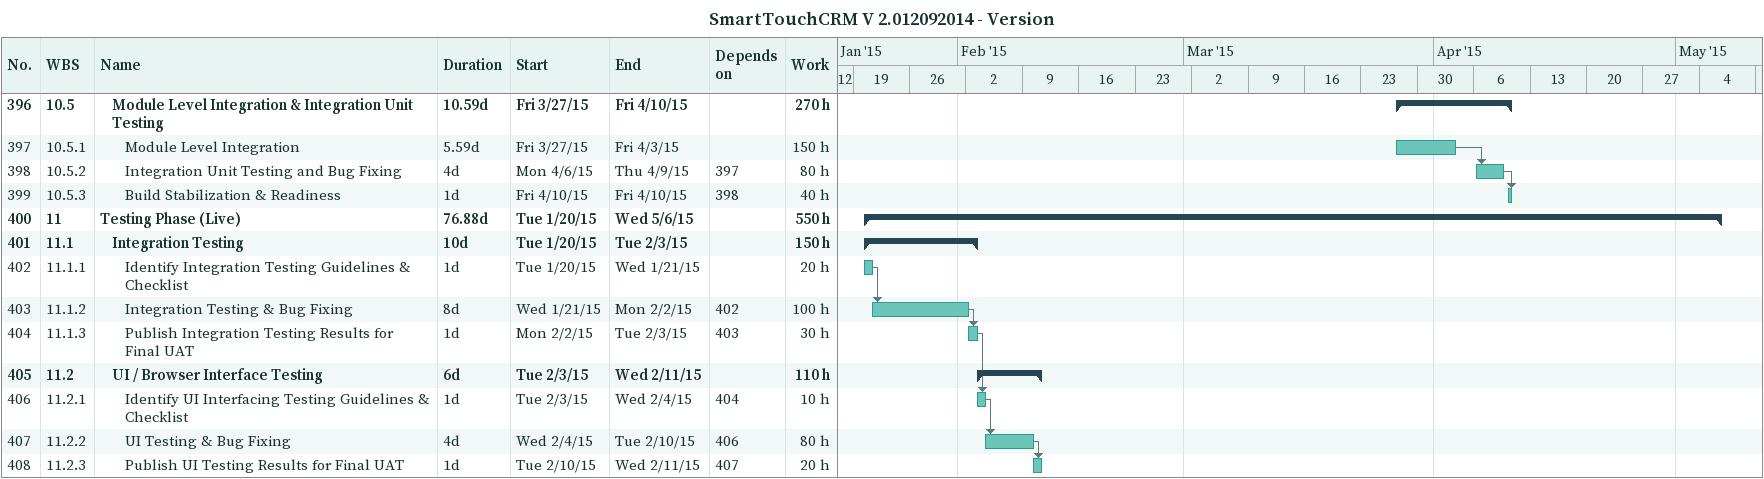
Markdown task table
SmartTouchCRM V 2.012092014 - Version

| ID | WBS | Task | Duration | Start | Finish | Predecessors | Work (h) |
|---|---|---|---|---|---|---|---|
| 396 | 10.5 | **Module Level Integration & Integration Unit Testing** | 10.59d | 2015-03-27 | 2015-04-10 |  | 270 |
| 397 | 10.5.1 | Module Level Integration | 5.59d | 2015-03-27 | 2015-04-03 |  | 150 |
| 398 | 10.5.2 | Integration Unit Testing and Bug Fixing | 4d | 2015-04-06 | 2015-04-09 | 397 | 80 |
| 399 | 10.5.3 | Build Stabilization & Readiness | 1d | 2015-04-10 | 2015-04-10 | 398 | 40 |
| 400 | 11 | **Testing Phase (Live)** | 76.88d | 2015-01-20 | 2015-05-06 |  | 550 |
| 401 | 11.1 | **Integration Testing** | 10d | 2015-01-20 | 2015-02-03 |  | 150 |
| 402 | 11.1.1 | Identify Integration Testing Guidelines & Checklist | 1d | 2015-01-20 | 2015-01-21 |  | 20 |
| 403 | 11.1.2 | Integration Testing & Bug Fixing | 8d | 2015-01-21 | 2015-02-02 | 402 | 100 |
| 404 | 11.1.3 | Publish Integration Testing Results for Final UAT | 1d | 2015-02-02 | 2015-02-03 | 403 | 30 |
| 405 | 11.2 | **UI / Browser Interface Testing** | 6d | 2015-02-03 | 2015-02-11 |  | 110 |
| 406 | 11.2.1 | Identify UI Interfacing Testing Guidelines & Checklist | 1d | 2015-02-03 | 2015-02-04 | 404 | 10 |
| 407 | 11.2.2 | UI Testing & Bug Fixing | 4d | 2015-02-04 | 2015-02-10 | 406 | 80 |
| 408 | 11.2.3 | Publish UI Testing Results for Final UAT | 1d | 2015-02-10 | 2015-02-11 | 407 | 20 |
